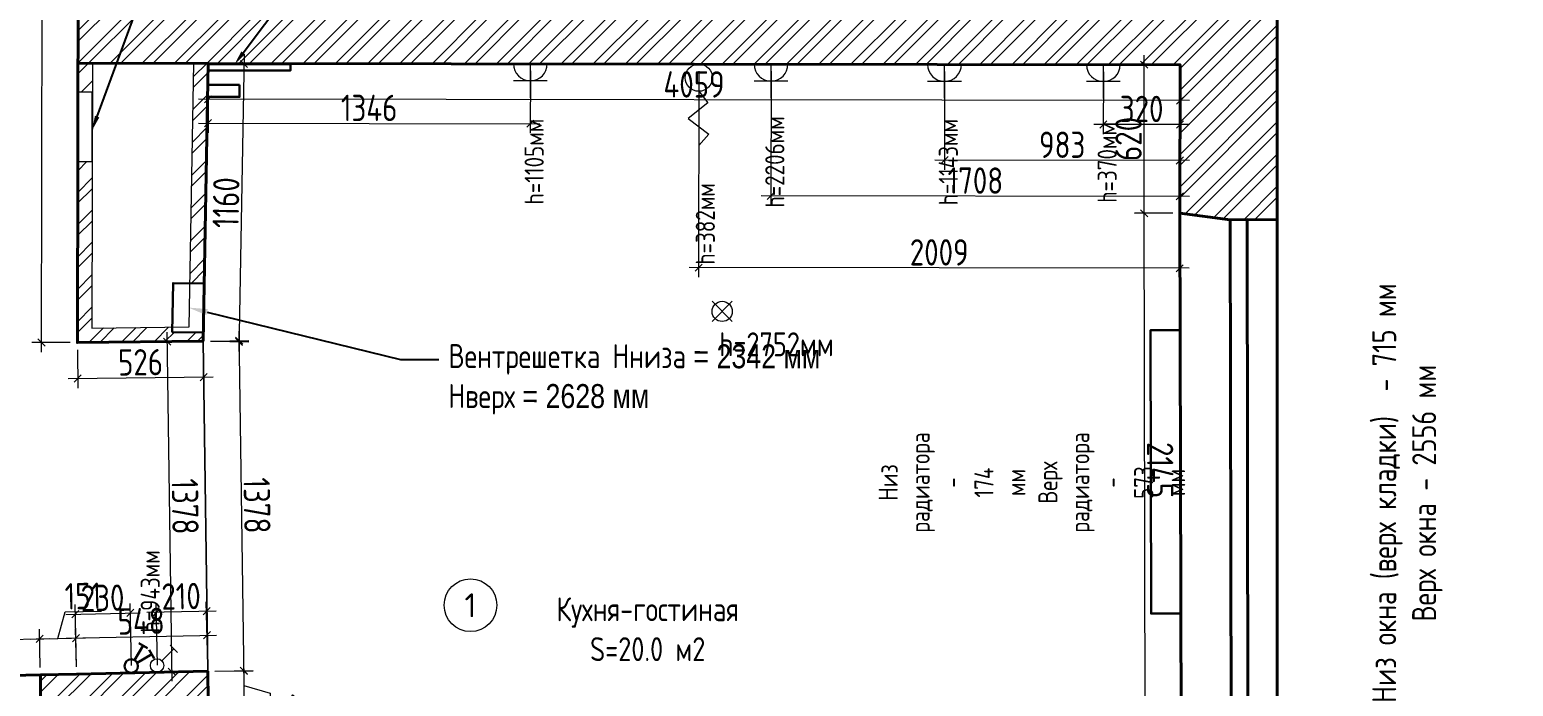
# Model space of a CAD drawing. Header units: millimetres. Extents: x -416788 to 52048, y -598564 to -7233.
# Drawn here: x 30054 to 36250, y -17203 to -14461 of the extents above; entities that cross this region are included whole.
import ezdxf
from ezdxf import colors
from ezdxf.entities.mleader import LeaderData, LeaderLine
from ezdxf.enums import TextEntityAlignment as Align
from ezdxf.math import Vec2, Vec3

# ---------------------------------------------------------------- set-up
doc = ezdxf.new("R2010")
doc.units = ezdxf.units.MM
doc.linetypes.add('Dashed', pattern=[0.5, 0.25, -0.25])
for name, color, linetype, lineweight in [('ВК_стояки', 170, 'Continuous', 30), ('ВК_Текст', 170, 'Continuous', 0), ('К_Окна', 4, 'Continuous', 40), ('К_Размерная', 3, 'Continuous', 0), ('К_Стены', 1, 'Continuous', 40), ('К_Текст высоты', 7, 'Continuous', 0), ('К_Текст_окна', 4, 'Continuous', 0), ('К_тонкая', 84, 'Continuous', 13), ('К_штриховка', 84, 'Continuous', 13), ('ОВ_Вентиляция', 41, 'Continuous', 30), ('ОВ_Радиаторы', 41, 'Continuous', 30), ('ОВ_Текст', 41, 'Continuous', 0), ('ЭО', 250, 'Continuous', 30), ('ЭО_Размеры ЭО', 11, 'Continuous', 0), ('ЭО_Розетки', 11, 'Continuous', 9), ('ЭО_Текст', 11, 'Continuous', 0)]:
    doc.layers.add(name, color=color, linetype=linetype, lineweight=lineweight)
doc.layers.add('Контур_помещения', color=201, linetype='Continuous', lineweight=15, plot=False)
doc.styles.add('M 50', font='isocpeur.ttf', dxfattribs={"width": 0.8})
doc.dimstyles.new('M 50', dxfattribs={"dimscale": 0, "dimtxt": 110, "dimasz": 30, "dimexe": 40, "dimexo": 30, "dimgap": 10, "dimtad": 1, "dimdec": 0, "dimrnd": 1, "dimzin": 4, "dimdsep": 46, "dimtxsty": 'M 50', "dimblk": 'OBLIQUE', "dimcen": 50, "dimdle": 40, "dimadec": 0, "dimazin": 1, "dimtfac": 1, "dimtdec": 0, "dimtmove": 1, "dimatfit": 2, "dimfxl": 1, "dimtolj": 1, "dimtzin": 0, "dimlwd": -1, "dimlwe": -1, "dimarcsym": 0})

# ---------------------------------------------------------------- blocks, each defined once
blk = doc.blocks.new('A$Ca32be7dc')
at = {"layer": 'ЭО_Розетки', "ltscale": 100}
blk.add_lwpolyline([(0, -113.7), (38.1, -161.7), (-44.9, -228), (41.9, -293.3), (0, -340.3), (0, -404.2)], dxfattribs=at)
blk.add_circle((0, -56.9), 56.9, dxfattribs=at)
blk = doc.blocks.new('A$Cf3fd4786')
at = {"layer": 'ЭО_Розетки', "ltscale": 100}
for p, q in [((-42.4, 42.3), (42.3, -42.4)), ((42.3, 42.3), (-42.4, -42.4))]:
    blk.add_line(p, q, dxfattribs=at)
blk.add_circle((0, 0), 42.3, dxfattribs=at)
blk = doc.blocks.new('_Oblique')
at = {"color": 0, "linetype": 'ByBlock', "lineweight": -2}
blk.add_line((-0.5, -0.5), (0.5, 0.5), dxfattribs=at)
blk = doc.blocks.new('*D44')
at = {"layer": 'Defpoints', "color": 0, "ltscale": 100, "transparency": 16777216}
for p in [(34708.1, -14607.2), (34858.1, -14607.2), (34858, -15227.7)]:
    blk.add_point(p, dxfattribs=at)
at = {"layer": 'К_Размерная', "color": 0, "ltscale": 100, "transparency": 16777216}
for p, q in [((34828.1, -14607.2), (34668.1, -14607.2)), ((34708, -15267.7), (34708.1, -14567.2)), ((34828, -15227.7), (34668, -15227.7))]:
    blk.add_line(p, q, dxfattribs=at)
at = {"layer": 'К_Размерная', "color": 0, "ltscale": 100, "transparency": 16777216, "xscale": 30, "yscale": 30, "zscale": 30}
for p, rotation in [((34708.1, -14607.2), 89.99280983599445), ((34708, -15227.7), 269.9928098359944)]:
    blk.add_blockref('_Oblique', p, dxfattribs=dict(at, rotation=rotation))
at = {"layer": 'К_Размерная', "color": 0, "ltscale": 100, "transparency": 16777216, "insert": (34643.1, -14917.4), "char_height": 110, "attachment_point": 5, "rotation": 89.99281, "style": 'M 50'}
blk.add_mtext('\\A1;620', dxfattribs=at)
blk = doc.blocks.new('*D45')
at = {"layer": 'Defpoints', "color": 0, "ltscale": 100, "transparency": 16777216}
for p in [(30799.4, -14601.7), (34858.1, -14607.2), (30799.2, -14751.7)]:
    blk.add_point(p, dxfattribs=at)
at = {"layer": 'К_Размерная', "color": 0, "ltscale": 100, "transparency": 16777216}
for p, q in [((30799.4, -14631.7), (30799.1, -14791.7)), ((34858.1, -14637.2), (34857.9, -14797.2)), ((34897.9, -14757.3), (30759.2, -14751.6))]:
    blk.add_line(p, q, dxfattribs=at)
at = {"layer": 'К_Размерная', "color": 0, "ltscale": 100, "transparency": 16777216, "xscale": 30, "yscale": 30, "zscale": 30}
for p, rotation in [((30799.2, -14751.7), 179.9212088835522), ((34857.9, -14757.2), 359.9212088835522)]:
    blk.add_blockref('_Oblique', p, dxfattribs=dict(at, rotation=rotation))
at = {"layer": 'К_Размерная', "color": 0, "ltscale": 100, "transparency": 16777216, "insert": (32828.6, -14689.5), "char_height": 110, "attachment_point": 5, "rotation": 359.92121, "style": 'M 50'}
blk.add_mtext('\\A1;4059', dxfattribs=at)
blk = doc.blocks.new('*D46')
at = {"layer": 'Defpoints', "color": 0, "ltscale": 100, "transparency": 16777216}
for p in [(30799.4, -14601.7), (30779, -15761.8), (30929, -15764.4)]:
    blk.add_point(p, dxfattribs=at)
at = {"layer": 'К_Размерная', "color": 0, "ltscale": 100, "transparency": 16777216}
for p, q in [((30829.4, -14602.2), (30989.4, -14605)), ((30950.1, -14564.3), (30928.3, -15804.4)), ((30809, -15762.3), (30969, -15765.1))]:
    blk.add_line(p, q, dxfattribs=at)
at = {"layer": 'К_Размерная', "color": 0, "ltscale": 100, "transparency": 16777216, "xscale": 30, "yscale": 30, "zscale": 30}
for p, rotation in [((30949.4, -14604.3), 88.99226474199205), ((30929, -15764.4), 268.992264741992)]:
    blk.add_blockref('_Oblique', p, dxfattribs=dict(at, rotation=rotation))
at = {"layer": 'К_Размерная', "color": 0, "ltscale": 100, "transparency": 16777216, "insert": (30874.2, -15183.2), "char_height": 110, "attachment_point": 5, "rotation": 88.99226, "style": 'M 50'}
blk.add_mtext('\\A1;1160', dxfattribs=at)
blk = doc.blocks.new('*D47')
at = {"layer": 'Defpoints', "color": 0, "ltscale": 100, "transparency": 16777216}
for p in [(30779, -15761.8), (30798.2, -17139.7), (30948.2, -17137.6)]:
    blk.add_point(p, dxfattribs=at)
at = {"layer": 'К_Размерная', "color": 0, "ltscale": 100, "transparency": 16777216}
for p, q in [((30928.4, -15719.7), (30948.8, -17177.6)), ((30809, -15761.3), (30969, -15759.1)), ((30828.2, -17139.3), (30988.2, -17137))]:
    blk.add_line(p, q, dxfattribs=at)
at = {"layer": 'К_Размерная', "color": 0, "ltscale": 100, "transparency": 16777216, "xscale": 30, "yscale": 30, "zscale": 30}
for p, rotation in [((30929, -15759.7), 90.79906438484429), ((30948.2, -17137.6), 270.7990643848443)]:
    blk.add_blockref('_Oblique', p, dxfattribs=dict(at, rotation=rotation))
at = {"layer": 'К_Размерная', "color": 0, "ltscale": 100, "transparency": 16777216, "insert": (31003.6, -16447.7), "char_height": 110, "attachment_point": 5, "rotation": 270.79906, "style": 'M 50'}
blk.add_mtext('\\A1;1378', dxfattribs=at)
blk = doc.blocks.new('*D48')
at = {"layer": 'Defpoints', "color": 0, "ltscale": 100, "transparency": 16777216}
for p in [(30798.2, -17139.7), (30799.2, -17261.7), (30949.2, -17260.5)]:
    blk.add_point(p, dxfattribs=at)
at = {"layer": 'К_Размерная', "color": 0, "ltscale": 100, "transparency": 16777216}
for p, q in [((30947.9, -17098.5), (30949.5, -17300.5)), ((30828.2, -17139.5), (30988.2, -17138.2)), ((30948.7, -17199.5), (31058.9, -17231.7)), ((30829.2, -17261.5), (30989.2, -17260.2)), ((31058.9, -17231.7), (31060.3, -17401.3))]:
    blk.add_line(p, q, dxfattribs=at)
at = {"layer": 'К_Размерная', "color": 0, "ltscale": 100, "transparency": 16777216, "xscale": 30, "yscale": 30, "zscale": 30}
for p, rotation in [((30948.2, -17138.5), 90.44854896476136), ((30949.2, -17260.5), 270.4485489647614)]:
    blk.add_blockref('_Oblique', p, dxfattribs=dict(at, rotation=rotation))
at = {"layer": 'К_Размерная', "color": 0, "ltscale": 100, "transparency": 16777216, "insert": (31124.6, -17315.9), "char_height": 110, "attachment_point": 5, "rotation": 270.44855, "style": 'M 50'}
blk.add_mtext('\\A1;122', dxfattribs=at)
blk = doc.blocks.new('*D55')
at = {"layer": 'Defpoints', "color": 0, "ltscale": 100, "transparency": 16777216}
for p in [(34708, -15228), (34858, -15227.7), (34862.3, -17372.4)]:
    blk.add_point(p, dxfattribs=at)
at = {"layer": 'К_Размерная', "color": 0, "ltscale": 100, "transparency": 16777216}
for p, q in [((34828, -15227.7), (34668, -15228.1)), ((34712.4, -17412.7), (34708, -15188)), ((34832.3, -17372.5), (34672.3, -17372.8))]:
    blk.add_line(p, q, dxfattribs=at)
at = {"layer": 'К_Размерная', "color": 0, "ltscale": 100, "transparency": 16777216, "xscale": 30, "yscale": 30, "zscale": 30}
for p, rotation in [((34708, -15228), 90.11347069790972), ((34712.3, -17372.7), 270.1134706979097)]:
    blk.add_blockref('_Oblique', p, dxfattribs=dict(at, rotation=rotation))
at = {"layer": 'К_Размерная', "color": 0, "ltscale": 100, "transparency": 16777216, "insert": (34775.2, -16300.2), "char_height": 110, "attachment_point": 5, "rotation": 270.11347, "style": 'M 50'}
blk.add_mtext('\\A1;2145', dxfattribs=at)
blk = doc.blocks.new('*D104')
at = {"layer": 'Defpoints', "color": 0, "ltscale": 100, "transparency": 16777216}
for p in [(30095.6, -17004.9), (30099.1, -17154.8), (29189.1, -17175.9)]:
    blk.add_point(p, dxfattribs=at)
at = {"layer": 'К_Размерная', "color": 0, "ltscale": 100, "transparency": 16777216}
for p, q in [((30098.4, -17124.8), (30094.7, -16964.9)), ((29145.6, -17026.9), (30135.6, -17003.9)), ((29188.4, -17145.9), (29184.7, -16986))]:
    blk.add_line(p, q, dxfattribs=at)
at = {"layer": 'К_Размерная', "color": 0, "ltscale": 100, "transparency": 16777216, "xscale": 30, "yscale": 30, "zscale": 30}
for p, rotation in [((29185.6, -17026), 181.3280914425208), ((30095.6, -17004.9), 1.32809144252088)]:
    blk.add_blockref('_Oblique', p, dxfattribs=dict(at, rotation=rotation))
at = {"layer": 'К_Размерная', "color": 0, "ltscale": 100, "transparency": 16777216, "insert": (29639.1, -16950.4), "char_height": 110, "attachment_point": 5, "rotation": 1.32809, "style": 'M 50'}
blk.add_mtext('\\A1;910', dxfattribs=at)
blk = doc.blocks.new('*D105')
at = {"layer": 'Defpoints', "color": 0, "ltscale": 100, "transparency": 16777216}
for p in [(30247.2, -17001.6), (30099.1, -17154.8), (30250.4, -17151.5)]:
    blk.add_point(p, dxfattribs=at)
at = {"layer": 'К_Размерная', "color": 0, "ltscale": 100, "transparency": 16777216}
for p, q in [((30171.5, -17003.2), (30202.1, -16892.5)), ((30202.1, -16892.5), (30354.1, -16889.2)), ((30098.5, -17124.8), (30095, -16964.9)), ((30249.8, -17121.6), (30246.3, -16961.6)), ((30055.9, -17005.7), (30287.1, -17000.7))]:
    blk.add_line(p, q, dxfattribs=at)
at = {"layer": 'К_Размерная', "color": 0, "ltscale": 100, "transparency": 16777216, "xscale": 30, "yscale": 30, "zscale": 30}
for p, rotation in [((30095.9, -17004.9), 181.2396084993267), ((30247.2, -17001.6), 1.239608499326692)]:
    blk.add_blockref('_Oblique', p, dxfattribs=dict(at, rotation=rotation))
at = {"layer": 'К_Размерная', "color": 0, "ltscale": 100, "transparency": 16777216, "insert": (30276.7, -16825.9), "char_height": 110, "attachment_point": 5, "rotation": 1.23961, "style": 'M 50'}
blk.add_mtext('\\A1;151', dxfattribs=at)
blk = doc.blocks.new('*D106')
at = {"layer": 'Defpoints', "color": 0, "ltscale": 100, "transparency": 16777216}
for p in [(30795, -16989.7), (30250.4, -17151.5), (30798.2, -17139.7)]:
    blk.add_point(p, dxfattribs=at)
at = {"layer": 'К_Размерная', "color": 0, "ltscale": 100, "transparency": 16777216}
for p, q in [((30249.8, -17121.6), (30246.3, -16961.6)), ((30797.6, -17109.7), (30794.1, -16949.7)), ((30207.2, -17002.4), (30835, -16988.9))]:
    blk.add_line(p, q, dxfattribs=at)
at = {"layer": 'К_Размерная', "color": 0, "ltscale": 100, "transparency": 16777216, "xscale": 30, "yscale": 30, "zscale": 30}
for p, rotation in [((30795, -16989.7), 1.239608499330254), ((30247.2, -17001.6), 181.2396084993302)]:
    blk.add_blockref('_Oblique', p, dxfattribs=dict(at, rotation=rotation))
at = {"layer": 'К_Размерная', "color": 0, "ltscale": 100, "transparency": 16777216, "insert": (30519.7, -16930.7), "char_height": 110, "attachment_point": 5, "rotation": 1.23961, "style": 'M 50'}
blk.add_mtext('\\A1;548', dxfattribs=at)
blk = doc.blocks.new('*D107')
at = {"layer": 'Defpoints', "color": 0, "ltscale": 100, "transparency": 16777216}
for p in [(30629, -15763.9), (30779, -15761.8), (30798.2, -17139.7)]:
    blk.add_point(p, dxfattribs=at)
at = {"layer": 'К_Размерная', "color": 0, "ltscale": 100, "transparency": 16777216}
for p, q in [((30648.8, -17181.8), (30628.5, -15723.9)), ((30749, -15762.2), (30589, -15764.4)), ((30768.2, -17140.1), (30608.2, -17142.3))]:
    blk.add_line(p, q, dxfattribs=at)
at = {"layer": 'К_Размерная', "color": 0, "ltscale": 100, "transparency": 16777216, "xscale": 30, "yscale": 30, "zscale": 30}
for p, rotation in [((30629, -15763.9), 90.79906438484427), ((30648.2, -17141.8), 270.7990643848443)]:
    blk.add_blockref('_Oblique', p, dxfattribs=dict(at, rotation=rotation))
at = {"layer": 'К_Размерная', "color": 0, "ltscale": 100, "transparency": 16777216, "insert": (30703.6, -16451.9), "char_height": 110, "attachment_point": 5, "rotation": 270.79906, "style": 'M 50'}
blk.add_mtext('\\A1;1378', dxfattribs=at)
blk = doc.blocks.new('*D108')
at = {"layer": 'Defpoints', "color": 0, "ltscale": 100, "transparency": 16777216}
for p in [(30253.4, -15767.8), (30779, -15761.8), (30255.1, -15917.8)]:
    blk.add_point(p, dxfattribs=at)
at = {"layer": 'К_Размерная', "color": 0, "ltscale": 100, "transparency": 16777216}
for p, q in [((30253.7, -15797.8), (30255.6, -15957.8)), ((30779.3, -15791.8), (30781.2, -15951.8)), ((30820.7, -15911.3), (30215.1, -15918.3))]:
    blk.add_line(p, q, dxfattribs=at)
at = {"layer": 'К_Размерная', "color": 0, "ltscale": 100, "transparency": 16777216, "xscale": 30, "yscale": 30, "zscale": 30}
for p, rotation in [((30255.1, -15917.8), 180.6614030412679), ((30780.7, -15911.8), 0.661403041267894)]:
    blk.add_blockref('_Oblique', p, dxfattribs=dict(at, rotation=rotation))
at = {"layer": 'К_Размерная', "color": 0, "ltscale": 100, "transparency": 16777216, "insert": (30517.2, -15849.8), "char_height": 110, "attachment_point": 5, "rotation": 0.6614, "style": 'M 50'}
blk.add_mtext('\\A1;526', dxfattribs=at)
blk = doc.blocks.new('*D109')
at = {"layer": 'Defpoints', "color": 0, "ltscale": 100, "transparency": 16777216}
for p in [(30110.1, -12604.1), (30260.1, -12604.4), (30253.4, -15767.8)]:
    blk.add_point(p, dxfattribs=at)
at = {"layer": 'К_Размерная', "color": 0, "ltscale": 100, "transparency": 16777216}
for p, q in [((30103.3, -15807.5), (30110.2, -12564.1)), ((30230.1, -12604.3), (30070.1, -12604)), ((30223.4, -15767.8), (30063.4, -15767.4))]:
    blk.add_line(p, q, dxfattribs=at)
at = {"layer": 'К_Размерная', "color": 0, "ltscale": 100, "transparency": 16777216, "xscale": 30, "yscale": 30, "zscale": 30}
for p, rotation in [((30110.1, -12604.1), 89.87766965231056), ((30103.4, -15767.5), 269.8776696523105)]:
    blk.add_blockref('_Oblique', p, dxfattribs=dict(at, rotation=rotation))
at = {"layer": 'К_Размерная', "color": 0, "ltscale": 100, "transparency": 16777216, "insert": (30041.7, -14185.7), "char_height": 110, "attachment_point": 5, "rotation": 89.87767, "style": 'M 50'}
blk.add_mtext('\\A1;3163', dxfattribs=at)
blk = doc.blocks.new('*D123')
at = {"layer": 'Defpoints', "color": 0, "ltscale": 100, "transparency": 16777216}
for p in [(30583.2, -16894.3), (30588.6, -17144.2), (30798.2, -17139.7)]:
    blk.add_point(p, dxfattribs=at)
at = {"layer": 'ЭО_Текст', "color": 0, "ltscale": 100, "transparency": 16777216}
for p, q in [((30797.6, -17109.7), (30791.9, -16849.8)), ((30832.8, -16888.9), (30543.2, -16895.2)), ((30587.9, -17114.2), (30582.3, -16854.3))]:
    blk.add_line(p, q, dxfattribs=at)
at = {"layer": 'ЭО_Текст', "color": 0, "ltscale": 100, "transparency": 16777216, "xscale": 30, "yscale": 30, "zscale": 30}
for p, rotation in [((30583.2, -16894.3), 181.23960849933), ((30792.8, -16889.7), 1.239608499330007)]:
    blk.add_blockref('_Oblique', p, dxfattribs=dict(at, rotation=rotation))
at = {"layer": 'ЭО_Текст', "color": 0, "ltscale": 100, "transparency": 16777216, "insert": (30686.6, -16827), "char_height": 110, "attachment_point": 5, "rotation": 1.23961, "style": 'M 50'}
blk.add_mtext('\\A1;210', dxfattribs=at)
blk = doc.blocks.new('*D124')
at = {"layer": 'Defpoints', "color": 0, "ltscale": 100, "transparency": 16777216}
for p in [(30475.2, -16896.6), (30250.4, -17151.5), (30480.6, -17146.6)]:
    blk.add_point(p, dxfattribs=at)
at = {"layer": 'ЭО_Текст', "color": 0, "ltscale": 100, "transparency": 16777216}
for p, q in [((30205, -16902.5), (30515.2, -16895.8)), ((30249.8, -17121.6), (30244.1, -16861.6)), ((30479.9, -17116.6), (30474.3, -16856.6))]:
    blk.add_line(p, q, dxfattribs=at)
at = {"layer": 'ЭО_Текст', "color": 0, "ltscale": 100, "transparency": 16777216, "xscale": 30, "yscale": 30, "zscale": 30}
for p, rotation in [((30245, -16901.6), 181.2396084993303), ((30475.2, -16896.6), 1.239608499330344)]:
    blk.add_blockref('_Oblique', p, dxfattribs=dict(at, rotation=rotation))
at = {"layer": 'ЭО_Текст', "color": 0, "ltscale": 100, "transparency": 16777216, "insert": (30358.7, -16834.1), "char_height": 110, "attachment_point": 5, "rotation": 1.23961, "style": 'M 50'}
blk.add_mtext('\\A1;230', dxfattribs=at)
blk = doc.blocks.new('*D127')
at = {"layer": 'Defpoints', "color": 0, "ltscale": 100, "transparency": 16777216}
for p in [(34538, -14606.8), (34858.1, -14607.2), (34537.6, -14856.8)]:
    blk.add_point(p, dxfattribs=at)
at = {"layer": 'ЭО_Текст', "color": 0, "ltscale": 100, "transparency": 16777216}
for p, q in [((34537.9, -14636.8), (34537.6, -14896.8)), ((34858.1, -14637.2), (34857.7, -14897.2)), ((34897.8, -14857.3), (34497.6, -14856.7))]:
    blk.add_line(p, q, dxfattribs=at)
at = {"layer": 'ЭО_Текст', "color": 0, "ltscale": 100, "transparency": 16777216, "xscale": 30, "yscale": 30, "zscale": 30}
for p, rotation in [((34537.6, -14856.8), 179.9212088835522), ((34857.8, -14857.2), 359.9212088835523)]:
    blk.add_blockref('_Oblique', p, dxfattribs=dict(at, rotation=rotation))
at = {"layer": 'ЭО_Текст', "color": 0, "ltscale": 100, "transparency": 16777216, "insert": (34697.8, -14792), "char_height": 110, "attachment_point": 5, "rotation": 359.92121, "style": 'M 50'}
blk.add_mtext('\\A1;320', dxfattribs=at)
blk = doc.blocks.new('*D128')
at = {"layer": 'Defpoints', "color": 0, "ltscale": 100, "transparency": 16777216}
for p in [(33874.8, -14605.9), (34858.1, -14607.2), (33874.3, -15005.9)]:
    blk.add_point(p, dxfattribs=at)
at = {"layer": 'ЭО_Текст', "color": 0, "ltscale": 100, "transparency": 16777216}
for p, q in [((33874.8, -14635.9), (33874.2, -15045.9)), ((34858.1, -14637.2), (34857.5, -15047.2)), ((34897.6, -15007.3), (33834.3, -15005.8))]:
    blk.add_line(p, q, dxfattribs=at)
at = {"layer": 'ЭО_Текст', "color": 0, "ltscale": 100, "transparency": 16777216, "xscale": 30, "yscale": 30, "zscale": 30}
for p, rotation in [((33874.3, -15005.9), 179.9212088835522), ((34857.6, -15007.2), 359.9212088835522)]:
    blk.add_blockref('_Oblique', p, dxfattribs=dict(at, rotation=rotation))
at = {"layer": 'ЭО_Текст', "color": 0, "ltscale": 100, "transparency": 16777216, "insert": (34366, -14941.6), "char_height": 110, "attachment_point": 5, "rotation": 359.92121, "style": 'M 50'}
blk.add_mtext('\\A1;983', dxfattribs=at)
blk = doc.blocks.new('*D129')
at = {"layer": 'Defpoints', "color": 0, "ltscale": 100, "transparency": 16777216}
for p in [(33150.2, -14604.9), (34858.1, -14607.2), (33149.4, -15154.9)]:
    blk.add_point(p, dxfattribs=at)
at = {"layer": 'ЭО_Текст', "color": 0, "ltscale": 100, "transparency": 16777216}
for p, q in [((33150.1, -14634.9), (33149.4, -15194.9)), ((34858.1, -14637.2), (34857.3, -15197.2)), ((34897.4, -15157.3), (33109.4, -15154.8))]:
    blk.add_line(p, q, dxfattribs=at)
at = {"layer": 'ЭО_Текст', "color": 0, "ltscale": 100, "transparency": 16777216, "xscale": 30, "yscale": 30, "zscale": 30}
for p, rotation in [((33149.4, -15154.9), 179.9212088835522), ((34857.4, -15157.2), 359.9212088835522)]:
    blk.add_blockref('_Oblique', p, dxfattribs=dict(at, rotation=rotation))
at = {"layer": 'ЭО_Текст', "color": 0, "ltscale": 100, "transparency": 16777216, "insert": (34003.5, -15091.1), "char_height": 110, "attachment_point": 5, "rotation": 359.92121, "style": 'M 50'}
blk.add_mtext('\\A1;1708', dxfattribs=at)
blk = doc.blocks.new('*D130')
at = {"layer": 'Defpoints', "color": 0, "ltscale": 100, "transparency": 16777216}
for p in [(32848.8, -14604.5), (34858.1, -14607.2), (32847.7, -15454.5)]:
    blk.add_point(p, dxfattribs=at)
at = {"layer": 'ЭО_Текст', "color": 0, "ltscale": 100, "transparency": 16777216}
for p, q in [((32848.8, -14634.5), (32847.6, -15494.5)), ((34858.1, -14637.2), (34856.9, -15497.2)), ((34896.9, -15457.3), (32807.7, -15454.4))]:
    blk.add_line(p, q, dxfattribs=at)
at = {"layer": 'ЭО_Текст', "color": 0, "ltscale": 100, "transparency": 16777216, "xscale": 30, "yscale": 30, "zscale": 30}
for p, rotation in [((32847.7, -15454.5), 179.9212088835522), ((34856.9, -15457.2), 359.9212088835522)]:
    blk.add_blockref('_Oblique', p, dxfattribs=dict(at, rotation=rotation))
at = {"layer": 'ЭО_Текст', "color": 0, "ltscale": 100, "transparency": 16777216, "insert": (33852.4, -15390.9), "char_height": 110, "attachment_point": 5, "rotation": 359.92121, "style": 'M 50'}
blk.add_mtext('\\A1;2009', dxfattribs=at)
blk = doc.blocks.new('*D131')
at = {"layer": 'Defpoints', "color": 0, "ltscale": 100, "transparency": 16777216}
for p in [(30799.4, -14601.7), (32145.2, -14603.5), (32144.9, -14853.5)]:
    blk.add_point(p, dxfattribs=at)
at = {"layer": 'ЭО_Текст', "color": 0, "ltscale": 100, "transparency": 16777216}
for p, q in [((30799.4, -14631.7), (30799, -14891.7)), ((32145.2, -14633.5), (32144.8, -14893.5)), ((30759.1, -14851.6), (32184.9, -14853.6))]:
    blk.add_line(p, q, dxfattribs=at)
at = {"layer": 'ЭО_Текст', "color": 0, "ltscale": 100, "transparency": 16777216, "xscale": 30, "yscale": 30, "zscale": 30}
for p, rotation in [((30799.1, -14851.7), 179.9212088835522), ((32144.9, -14853.5), 359.9212088835523)]:
    blk.add_blockref('_Oblique', p, dxfattribs=dict(at, rotation=rotation))
at = {"layer": 'ЭО_Текст', "color": 0, "ltscale": 100, "transparency": 16777216, "insert": (31472.1, -14787.6), "char_height": 110, "attachment_point": 5, "rotation": 359.92121, "style": 'M 50'}
blk.add_mtext('\\A1;1346', dxfattribs=at)
blk = doc.blocks.new('UDV_Выключатели_ГОСТ_21.210_СУ.IP20.однополюсный_5')
at = {"layer": 'ЭО_Розетки'}
for p, q in [((20, 20), (69.9, 69.9)), ((54.9, 84.8), (84.8, 54.9))]:
    blk.add_line(p, q, dxfattribs=at)
blk.add_circle((0, 0), 28.2, dxfattribs=at)
blk.add_circle((0, 0), 28.2, dxfattribs=at)
blk = doc.blocks.new('UDV_Выключатели_ГОСТ_21.210_СУ.IP20.однополюсный_сдвоенный_4')
at = {"layer": 'ЭО', "color": 0}
for p, q in [((14.1, 24.5), (49.4, 85.6)), ((31.1, 96.2), (67.7, 75)), ((75, 67.7), (96.2, 31.1)), ((24.5, 14.1), (85.6, 49.4))]:
    blk.add_line(p, q, dxfattribs=at)
blk.add_circle((0, 0), 28.2, dxfattribs=at)
blk.add_circle((0, 0), 28.2, dxfattribs=at)
blk = doc.blocks.new('UDV_UDV_Розетки_ГОСТ_21.210_СУ.IP20.двухполюсная.с.защ.контактом_NO_VISIBILITY')
at = {"color": 0}
for p, q in [((0, -70.8), (0, 0)), ((70.8, -70.8), (-70.8, -70.8)), ((0, -141.6), (0, -70.8))]:
    blk.add_line(p, q, dxfattribs=at)
blk.add_lwpolyline([(70.8, 0), (-70.8, 0, 1)], format="xyb", close=True, dxfattribs=at)

msp = doc.modelspace()

# ---------------------------------------------------------------- hatches: boundary and pattern name
at = {"layer": 'К_штриховка', "ltscale": 100}
h = msp.add_hatch(dxfattribs=at)
h.set_pattern_fill('ANSI32', color=256, scale=10)
h.paths.add_polyline_path([(35262.7, -13918.3), (35058.4, -13918.2), (34860.2, -13959.2), (34857.9, -14397), (30402.8, -14394.4), (30406.9, -12604.4), (30260.1, -12604.4), (30255.8, -14600.9), (30799.4, -14601.7), (34858.1, -14607.2), (34858, -15227.7), (35067.8, -15254.5), (35262.8, -15254.1)])
h = msp.add_hatch(dxfattribs=at)
h.set_pattern_fill('ANSI32', color=256, scale=10)
h.paths.add_polyline_path([(30316.2, -14601), (30255.8, -14600.9), (30255.6, -14721.6), (30315.9, -14721.7)])
h.paths.add_polyline_path([(30315.2, -15012), (30255, -15011.9), (30253.4, -15767.8), (30779, -15761.8), (30779.6, -15725.9), (30649.6, -15723.6), (30650, -15703.3), (30313.5, -15707.1)])
h.paths.add_polyline_path([(30799.4, -14601.7), (30739.4, -14601.6), (30723.2, -15520.1), (30783.2, -15521.1)])
h = msp.add_hatch(dxfattribs=at)
h.set_pattern_fill('ANSI32', color=256, scale=10)
h.paths.add_polyline_path([(29009, -20955.8), (28967.6, -20751.4), (28453.9, -20751.4), (28408.5, -20954), (28409, -21160.8), (29006.9, -21163.6)])
h.paths.add_polyline_path([(30989.3, -20966.1), (30990.2, -20757.1), (30575.9, -20752.9), (30571.8, -19481.9), (31081.9, -19480.3), (31081.5, -19327.2), (30409.5, -19323.4), (30408, -17264.3), (30799.2, -17261.7), (30798.2, -17139.7), (30250.4, -17151.5), (30099.1, -17154.8), (30099.1, -17305.6), (30274.5, -17306), (30283, -20748.8), (29955.7, -20750.9), (29926.4, -20965.1), (29924.4, -21168), (30987.2, -21173)])

# ---------------------------------------------------------------- linework, layer by layer
at = {"layer": 'ВК_стояки'}
for points in [[(31143.3, -14605.5), (30799.3, -14605.5), (30798.9, -14631.5), (31143.3, -14631.5)], [(30930.7, -14691.9), (30797.8, -14691.9), (30796.9, -14741.9), (30930.7, -14741.9)]]:
    msp.add_lwpolyline(points, close=True, dxfattribs=at)
at = {"layer": 'К_Окна'}
msp.add_lwpolyline([(35067.8, -15254.5), (35071.6, -17340.4), (35141.6, -17340.3), (35137.8, -15254.3), (35067.8, -15254.5)], close=True, dxfattribs=at)
at = {"layer": 'К_Стены', "ltscale": 100}
for p, q in [((30799.4, -14601.7), (30255.8, -14600.9)), ((30099.1, -17154.8), (30099.1, -17305.6))]:
    msp.add_line(p, q, dxfattribs=at)
for points in [[(30410.6, -8033.7), (35262.3, -8047.4), (35263.2, -19716.8), (33811.2, -19720.8), (33811.2, -21186.5), (26196.5, -21150.2), (26192.2, -8036), (30410.5, -8033.7)], [(30779, -15761.8), (30253.4, -15767.8), (30260.1, -12604.4)], [(26427.6, -14302.2), (26420.1, -15213.5), (28874.1, -15241.1), (28884.1, -14542.1), (29014.6, -14544.1), (29014, -16247.8), (29013.4, -17162.8), (29013.4, -17175.2), (29189.1, -17175.9), (30099.1, -17154.8), (30250.4, -17151.5), (30798.2, -17139.7)], [(30798.2, -17139.7), (30799.2, -17261.7), (30408, -17264.3), (30409.5, -19323.4), (31081.5, -19327.2), (33289.2, -19322.2), (34861.9, -19317.9), (34862.3, -17372.4), (34858, -15227.7), (34858.1, -14607.2), (30799.4, -14601.7), (30779, -15761.8)], [(34858, -15227.7), (35067.8, -15254.5), (35262.8, -15254.1)]]:
    msp.add_lwpolyline(points, dxfattribs=at)
at = {"layer": 'К_Текст высоты', "ltscale": 100}
msp.add_circle((31895.2, -16864.4), 110, dxfattribs=at)
at = {"layer": 'К_тонкая', "linetype": 'Dashed', "ltscale": 100}
msp.add_line((30779, -15761.8), (30798.2, -17139.7), dxfattribs=at)
at = {"layer": 'К_тонкая', "ltscale": 100}
msp.add_lwpolyline([(30316.2, -14601), (30313.5, -15707.1), (30720, -15702.4), (30739.4, -14600.6)], dxfattribs=at)
at = {"layer": 'Контур_помещения', "ltscale": 100}
msp.add_lwpolyline([(26427.6, -14302.2), (26420.1, -15213.5), (28874.1, -15241.1), (28884.1, -14542.1), (29014.6, -14544.1), (29014, -16247.8), (29013.4, -17162.8), (29013.4, -17175.2), (29189.1, -17175.9), (30099.1, -17154.8), (30250.4, -17151.5), (30798.2, -17139.7), (30779, -15761.8), (30253.4, -15767.8), (30260.1, -12604.4)], dxfattribs=at)
msp.add_lwpolyline([(34858, -15227.7), (34858.1, -14607.2), (30799.4, -14601.7), (30779, -15761.8), (30798.2, -17139.7), (30799.2, -17261.7), (30408, -17264.3), (30409.5, -19323.4), (31081.5, -19327.2), (33289.2, -19322.2), (34861.9, -19317.9), (34862.3, -17372.4)], close=True, dxfattribs=at)
at = {"layer": 'ОВ_Вентиляция'}
msp.add_lwpolyline([(30779.6, -15725.9), (30783.2, -15521.1), (30653.2, -15518.8), (30649.6, -15723.6)], close=True, dxfattribs=at)
at = {"layer": 'ОВ_Радиаторы'}
msp.add_lwpolyline([(34859, -15715.8), (34861.3, -16899), (34737, -16899.3), (34734.7, -15716.1)], close=True, dxfattribs=at)
at = {"layer": 'ЭО_Размеры ЭО'}
msp.add_lwpolyline([(30255.6, -14721.6), (30255, -15011.9), (30315, -15012), (30315.6, -14721.7)], close=True, dxfattribs=at)

# ---------------------------------------------------------------- block references
at = {"layer": 'ЭО_Розетки', "ltscale": 100}
for name, p in [('UDV_UDV_Розетки_ГОСТ_21.210_СУ.IP20.двухполюсная.с.защ.контактом_NO_VISIBILITY', (32145.2, -14603.5)), ('UDV_UDV_Розетки_ГОСТ_21.210_СУ.IP20.двухполюсная.с.защ.контактом_NO_VISIBILITY', (33150.1, -14604.9)), ('UDV_UDV_Розетки_ГОСТ_21.210_СУ.IP20.двухполюсная.с.защ.контактом_NO_VISIBILITY', (33874.7, -14605.9)), ('UDV_UDV_Розетки_ГОСТ_21.210_СУ.IP20.двухполюсная.с.защ.контактом_NO_VISIBILITY', (34537.9, -14606.8)), ('A$Cf3fd4786', (32946.2, -15637.4)), ('UDV_Выключатели_ГОСТ_21.210_СУ.IP20.однополюсный_сдвоенный_4', (30478.4, -17118.4)), ('UDV_Выключатели_ГОСТ_21.210_СУ.IP20.однополюсный_5', (30586.4, -17116))]:
    msp.add_blockref(name, p, dxfattribs=at)
at = {"layer": 'ЭО_Розетки', "ltscale": 100, "rotation": 9.99999999615e-05}
msp.add_blockref('A$Ca32be7dc', (32848.5, -14604.5), dxfattribs=at)

# ---------------------------------------------------------------- texts
at = {"layer": 'К_Текст высоты', "ltscale": 100, "style": 'M 50'}
msp.add_text('1', height=100, dxfattribs=at).set_placement((31895.2, -16864.4), align=Align.MIDDLE_CENTER)
at = {"layer": 'К_Текст высоты', "lineweight": 15, "insert": (33173.1, -15774.8), "char_height": 100, "attachment_point": 5, "style": 'M 50'}
msp.add_mtext('h=2752мм', dxfattribs=at)
at = {"layer": 'К_Текст высоты', "insert": (32635.2, -16964.4), "char_height": 100, "width": 1200, "attachment_point": 5, "style": 'M 50'}
msp.add_mtext('Кухня-гостиная\\PS=20.0 м\\S2;', dxfattribs=at)
at = {"layer": 'К_Текст_окна', "lineweight": 0, "insert": (35807.8, -16396.3), "char_height": 100, "width": 1938.602, "attachment_point": 5, "rotation": 90, "style": 'M 50'}
msp.add_mtext('Низ окна (верх кладки)  - 715 мм\\PВерх окна - 2556 мм', dxfattribs=at)
at = {"layer": 'ОВ_Текст', "lineweight": 0, "insert": (34239.5, -16352), "char_height": 80, "width": 5.904, "attachment_point": 5, "rotation": 90, "style": 'M 50'}
msp.add_mtext('Низ радиатора  - 174 мм\\PВерх радиатора  - 573 мм', dxfattribs=at)
at = {"layer": 'ЭО_Текст', "color": 1, "char_height": 80, "width": 598.261, "attachment_point": 5, "style": 'M 50'}
for s, insert, rotation in [('h=1105мм', (32161, -15011.8), 89.9998), ('h=2206мм', (33166, -15013.2), 89.9998), ('h=1143мм', (33890.6, -15014.2), 89.9998), ('h=370мм', (34553.8, -15015.1), 89.9998), ('h=943мм', (30557.8, -16806.8), 90)]:
    msp.add_mtext(s, dxfattribs=dict(at, insert=insert, rotation=rotation))
at = {"layer": 'ЭО_Текст', "insert": (32875.9, -15272.1), "char_height": 80, "width": 598.261, "attachment_point": 5, "rotation": 90.0001, "style": 'M 50'}
msp.add_mtext('h=382мм', dxfattribs=at)

# ---------------------------------------------------------------- dimensions: what is measured, and where the dimension line sits
at = {"layer": 'К_Размерная', "ltscale": 100}
for p1, p2, picture, middle in [((30253.4, -15767.8), (30260.1, -12604.4), '*D109', (30041.7, -14185.7)), ((34858.1, -14607.2), (30799.4, -14601.7), '*D45', (32828.6, -14689.5)), ((30799.4, -14601.7), (30779, -15761.8), '*D46', (30874.2, -15183.2)), ((34858.036, -15227.6757), (34858.1138, -14607.2416), '*D44', (34643.0749, -14917.4316)), ((34862.3, -17372.4), (34858, -15227.7), '*D55', (34775.2, -16300.2)), ((30798.2, -17139.7), (30779, -15761.8), '*D107', (30703.6, -16451.9)), ((30779, -15761.8), (30798.2, -17139.7), '*D47', (31003.6, -16447.7)), ((30779, -15761.8), (30253.4, -15767.8), '*D108', (30517.2, -15849.8)), ((30099.1, -17154.8), (30250.4, -17151.5), '*D105', (30210.7, -16827.3)), ((29189.1, -17175.9), (30099.1, -17154.8), '*D104', (29639.1, -16950.4)), ((30250.4, -17151.5), (30798.2, -17139.7), '*D106', (30519.7, -16930.7)), ((30798.2, -17139.7), (30799.2, -17261.7), '*D48', (31124, -17241.1))]:
    dim = msp.add_aligned_dim(p1=p1, p2=p2, distance=150, dimstyle='M 50', override={"dimscale": 1}, dxfattribs=at)
    dim.commit()
    dim.dimension.update_dxf_attribs({"geometry": picture, "text_midpoint": middle})
at = {"layer": 'ЭО_Текст', "ltscale": 100}
for p1, p2, distance, picture, middle in [((30799.4, -14601.7), (32145.2, -14603.5), -250, '*D131', (31472.1, -14787.6)), ((34858.1, -14607.2), (32848.8, -14604.5), 850, '*D130', (33852.4, -15390.9)), ((34858.1, -14607.2), (33150.2, -14604.9), 550, '*D129', (34003.5, -15091.1)), ((34858.1, -14607.2), (33874.8, -14605.9), 400, '*D128', (34366, -14941.6)), ((34858.1, -14607.2), (34538, -14606.8), 250, '*D127', (34697.8, -14792)), ((30250.4, -17151.5), (30480.6, -17146.6), 250, '*D124', (30358.7, -16834.1)), ((30798.2, -17139.7), (30588.6, -17144.2), -250, '*D123', (30686.6, -16827))]:
    dim = msp.add_aligned_dim(p1=p1, p2=p2, distance=distance, dimstyle='M 50', override={"dimscale": 1}, dxfattribs=at)
    dim.commit()
    dim.dimension.update_dxf_attribs({"geometry": picture, "text_midpoint": middle})

# ---------------------------------------------------------------- leaders
at = {"layer": 'ВК_Текст', "ltscale": 100}
ml = msp.add_multileader_mtext('Standard', dxfattribs=at)
ml.set_content('Люк\\PHниза{\\fArial|b0|i0|c204|p34; = 429 мм\\P}Hверх{\\fArial|b0|i0|c204|p34; = 910 мм}', color=256, style='M 50')
ml.set_leader_properties()
ml.build(insert=Vec2(0, 0))
ml.multileader.update_dxf_attribs({"arrow_head_size": 60, "scale": 15})
ctx = ml.context
ctx.base_point, ctx.scale, ctx.char_height, ctx.arrow_head_size, ctx.landing_gap_size, ctx.plane_origin, ctx.plane_x_axis, ctx.plane_y_axis = Vec3(31110, -13050.1), 15, 75, 60, 30, Vec3(28529.5, -8850.2), Vec3(1, -0.000835), Vec3(0.000835, 1)
notes = []
notes.append((ctx, [(1, (1, 1, 0), (30990, -13050), (1, -0.000835), 120, [(0, [(30315.3, -14880)], 0, [])])]))
ctx.mtext.insert, ctx.mtext.text_direction, ctx.mtext.rotation, ctx.mtext.width, ctx.mtext.defined_height, ctx.mtext.flow_direction = Vec3(31140, -13001.4), Vec3(1, -0.000835), 6.28235, 806.547, 324.7, 5
ml = msp.add_multileader_mtext('Standard', dxfattribs=at)
ml.set_content('Выпуск ХВС, ГВС канализации D50 мм \\Pиз стены', color=256, style='M 50')
ml.set_leader_properties()
ml.build(insert=Vec2(0, 0))
ml.multileader.update_dxf_attribs({"arrow_head_size": 60, "scale": 15})
ctx = ml.context
ctx.base_point, ctx.scale, ctx.char_height, ctx.arrow_head_size, ctx.landing_gap_size, ctx.plane_origin, ctx.plane_x_axis, ctx.plane_y_axis = Vec3(31930, -13410.1), 15, 75, 60, 30, Vec3(29099.7, -9192.9), Vec3(1, -0.000835), Vec3(0.000835, 1)
notes.append((ctx, [(1, (1, 1, 0), (31810, -13410), (1, -0.000835), 120, [(0, [(30910, -14605.5)], 0, [])])]))
ctx.mtext.insert, ctx.mtext.text_direction, ctx.mtext.rotation, ctx.mtext.width, ctx.mtext.defined_height, ctx.mtext.flow_direction = Vec3(31960, -13372.6), Vec3(1, -0.000835), 6.28235, 806.547, 324.7, 5
at = {"layer": 'ОВ_Текст', "ltscale": 100}
ml = msp.add_multileader_mtext('Standard', dxfattribs=at)
ml.set_content('Вентрешетка Hниза{\\fArial|b0|i0|c204|p34; = 2342 мм\\P}Hверх{\\fArial|b0|i0|c204|p34; = 2628 мм}', color=256, style='M 50')
ml.set_leader_properties()
ml.build(insert=Vec2(0, 0))
ml.multileader.update_dxf_attribs({"arrow_head_size": 80, "scale": 20})
ctx = ml.context
ctx.base_point, ctx.scale, ctx.char_height, ctx.arrow_head_size, ctx.landing_gap_size, ctx.plane_origin, ctx.plane_x_axis, ctx.plane_y_axis = Vec3(31763.4, -15838.8), 20, 100, 80, 40, Vec3(28811, -9045.3), Vec3(1, -0.000835), Vec3(0.000835, 1)
notes.append((ctx, [(1, (1, 1, 0), (31603.4, -15838.6), (1, -0.000835), 160, [(0, [(30717.3, -15621.4)], 0, [])])]))
ctx.mtext.insert, ctx.mtext.text_direction, ctx.mtext.rotation, ctx.mtext.width, ctx.mtext.defined_height, ctx.mtext.flow_direction = Vec3(31803.4, -15773.8), Vec3(1, -0.000835), 6.28235, 871.271, 432.9, 5
ml = msp.add_multileader_mtext('Standard', dxfattribs=at)
ml.set_content('Вентрешетка Hниза{\\fArial|b0|i0|c204|p34; = 2352 мм\\P}Hверх{\\fArial|b0|i0|c204|p34; = 2649 мм}', color=256, style='M 50')
ml.set_leader_properties()
ml.build(insert=Vec2(0, 0))
ml.multileader.update_dxf_attribs({"arrow_head_size": 80, "scale": 20})
ctx = ml.context
ctx.base_point, ctx.scale, ctx.char_height, ctx.arrow_head_size, ctx.landing_gap_size, ctx.plane_origin, ctx.plane_x_axis, ctx.plane_y_axis = Vec3(24567.5, -16559.1), 20, 100, 80, 40, Vec3(21615.1, -8999.9), Vec3(1, -0.000835), Vec3(0.000835, 1)
notes.append((ctx, [(0, (1, 1, 0), (25644.6, -16560), (-1, 0.000835), 160, [(0, [(26875.2, -17032.8)], 0, [])])]))
ctx.mtext.insert, ctx.mtext.text_direction, ctx.mtext.rotation, ctx.mtext.width, ctx.mtext.defined_height, ctx.mtext.flow_direction = Vec3(24607.6, -16494.1), Vec3(1, -0.000835), 6.28235, 871.271, 432.9, 5
at = {"layer": 'ЭО_Текст', "ltscale": 100}
ml = msp.add_multileader_mtext('Standard', dxfattribs=at)
ml.set_content('Эл. шкаф\\PHниза{\\fArial|b0|i0|c204|p34; = 1606 мм\\P}Hверх{\\fArial|b0|i0|c204|p34; = 1781 мм}', color=256, style='M 50')
ml.set_leader_properties()
ml.build(insert=Vec2(0, 0))
ml.multileader.update_dxf_attribs({"arrow_head_size": 80, "scale": 20})
ctx = ml.context
ctx.base_point, ctx.scale, ctx.char_height, ctx.arrow_head_size, ctx.landing_gap_size, ctx.plane_origin, ctx.plane_x_axis, ctx.plane_y_axis = Vec3(24591.4, -14551), 20, 100, 80, 40, Vec3(20632.1, -13263.4), Vec3(1, -0.000835), Vec3(0.000835, 1)
notes.append((ctx, [(0, (1, 1, 0), (25668.5, -14551.9), (-1, 0.000835), 160, [(0, [(26732.4, -15120.2)], 0, [])])]))
ctx.mtext.insert, ctx.mtext.text_direction, ctx.mtext.rotation, ctx.mtext.width, ctx.mtext.defined_height, ctx.mtext.flow_direction = Vec3(24631.5, -14486), Vec3(1, -0.000835), 6.28235, 871.271, 432.9, 5
ml = msp.add_multileader_mtext('Standard', dxfattribs=at)
ml.set_content('Зануление\\PH{\\fArial|b0|i0|c204|p34; = 370 мм}', color=256, style='M 50')
ml.set_leader_properties()
ml.build(insert=Vec2(0, 0))
ml.multileader.update_dxf_attribs({"arrow_head_size": 80, "scale": 20})
ctx = ml.context
ctx.base_point, ctx.scale, ctx.char_height, ctx.arrow_head_size, ctx.landing_gap_size, ctx.plane_origin, ctx.plane_x_axis, ctx.plane_y_axis = Vec3(27260.1, -15762.7), 20, 100, 80, 40, Vec3(23367.4, -14260.2), Vec3(1, -0.000835), Vec3(0.000835, 1)
notes.append((ctx, [(0, (1, 1, 0), (28047, -15763.3), (-1, 0.000835), 160, [(0, [(28247.2, -15414.8)], 0, [])])]))
ctx.mtext.insert, ctx.mtext.text_direction, ctx.mtext.rotation, ctx.mtext.width, ctx.mtext.defined_height, ctx.mtext.flow_direction = Vec3(27300.2, -15711.8), Vec3(1, -0.000835), 6.28235, 584.172, 432.9, 5
for ctx, leaders in notes:
    for number, flags, end, landing, length, lines in leaders:
        leader = LeaderData()
        leader.index, (leader.has_last_leader_line, leader.has_dogleg_vector, leader.attachment_direction) = number, flags
        leader.last_leader_point, leader.dogleg_vector, leader.dogleg_length = Vec3(end), Vec3(landing), length
        for number, points, colour, breaks in lines:
            line = LeaderLine()
            line.index, line.vertices, line.color, line.breaks = number, Vec3.list(points), colors.encode_raw_color(colour), breaks
            leader.lines.append(line)
        ctx.leaders.append(leader)

doc.saveas('drawing.dxf')
